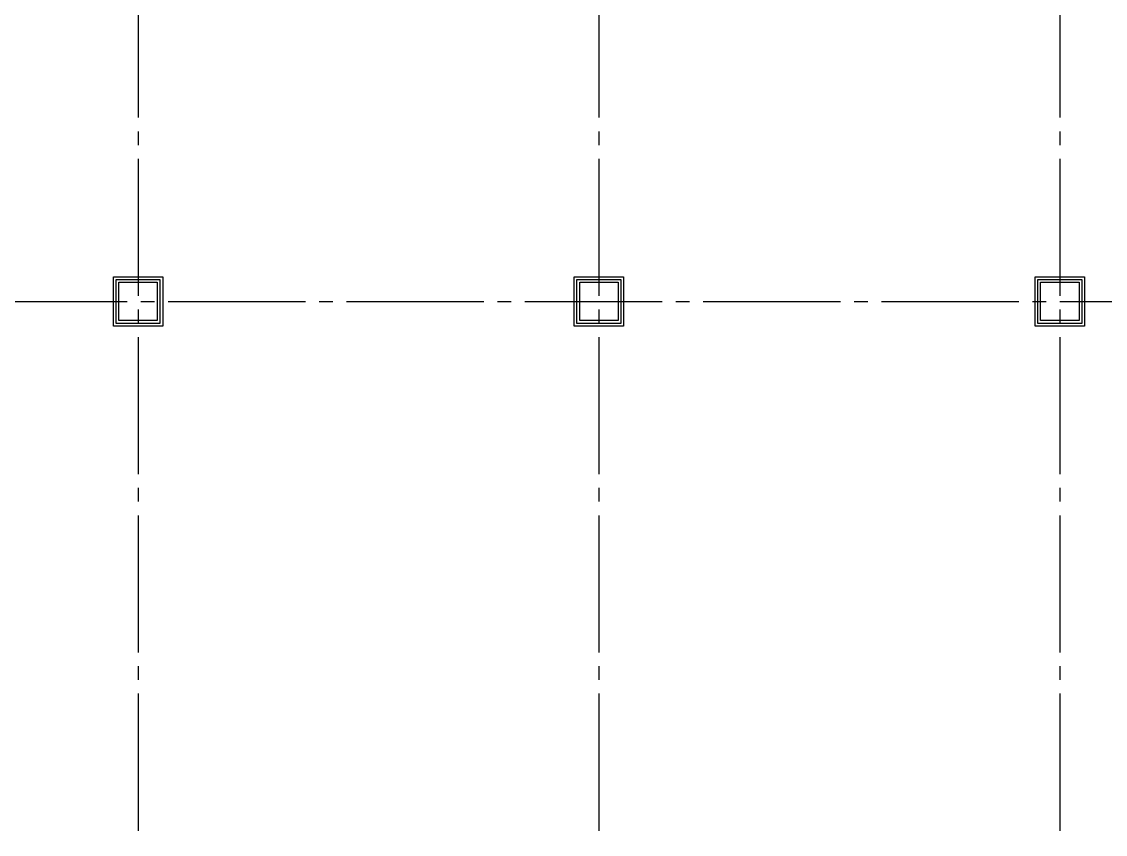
# Model space of a CAD drawing. Header units: millimetres. Extents: x -960 to 41501, y -1010 to 11880.
# Drawn here: x 20788 to 22763, y 3528 to 5010 of the extents above; entities that cross this region are included whole.
import ezdxf
from ezdxf.enums import TextEntityAlignment as Align

# ---------------------------------------------------------------- set-up
doc = ezdxf.new("R2010")
doc.units = ezdxf.units.MM
doc.header["$LTSCALE"] = 100
doc.linetypes.add('X-S-FAB-L10$0$COL-CEN-LIN', pattern=[3.25, 2.5, -0.25, 0.25, -0.25])
for name, color, linetype in [('0-xref', 7, 'Continuous'), ('188K-SM-03-F10-ARCH-PA-Y2257103$0$K-P1S-4.2-單抗', 3, 'Continuous'), ('X-S-FAB-L10$0$0-DIM-TXT', 8, 'Continuous'), ('X-S-FAB-L10$0$BLOCK', 8, 'Continuous'), ('X-S-FAB-L10$0$CCL', 8, 'X-S-FAB-L10$0$COL-CEN-LIN'), ('X-S-FAB-L10$0$COL-S', 8, 'Continuous')]:
    doc.layers.add(name, color=color, linetype=linetype)
doc.styles.add('X-S-FAB-L10$0$CHINA', font='simplex.shx', dxfattribs={"width": 0.75, "bigfont": 'chineset.shx'})
doc.styles.add('X-S-FAB-L10$0$Standard', font='', dxfattribs={"width": 0.8})
doc.styles.add('X-S-FAB-L10$0$TG_NOTE_TEXT', font='simplex.shx', dxfattribs={"width": 0.75, "bigfont": 'chineset.shx'})
doc.styles.get('X-S-FAB-L10$0$Standard').set_extended_font_data('Microsoft JhengHei')

# ---------------------------------------------------------------- blocks, each defined once
blk = doc.blocks.new('X-S-FAB-L10$0$FAB2-L05')
at = {"layer": 'X-S-FAB-L10$0$CCL'}
for p, q in [((-5160, 11005), (-5160, 0)), ((-4320, 11005), (-4320, 0)), ((-3480, 11005), (-3480, 0)), ((-26880, 5220), (1210, 5220))]:
    blk.add_line(p, q, dxfattribs=at)
at = {"layer": 'X-S-FAB-L10$0$COL-S'}
for points in [[(-5195, 5255), (-5125, 5255), (-5125, 5185), (-5195, 5185)], [(-4355, 5255), (-4285, 5255), (-4285, 5185), (-4355, 5185)], [(-3515, 5255), (-3445, 5255), (-3445, 5185), (-3515, 5185)]]:
    blk.add_lwpolyline(points, close=True, dxfattribs=at)
blk = doc.blocks.new('X-S-FAB-L10')
at = {"layer": 'X-S-FAB-L10$0$COL-S'}
for p, q in [((20965, 4535), (21035, 4535)), ((20965, 4465), (20965, 4535)), ((21035, 4535), (21035, 4465)), ((21805, 4535), (21875, 4535)), ((21805, 4465), (21805, 4535)), ((21875, 4535), (21875, 4465)), ((22645, 4535), (22715, 4535)), ((22645, 4465), (22645, 4535)), ((22715, 4535), (22715, 4465)), ((21035, 4465), (20965, 4465)), ((21875, 4465), (21805, 4465)), ((22715, 4465), (22645, 4465))]:
    blk.add_line(p, q, dxfattribs=at)
at = {"layer": 'X-S-FAB-L10$0$BLOCK'}
blk.add_blockref('X-S-FAB-L10$0$FAB2-L05', (26160, -720), dxfattribs=at)
at = {"style": 'X-S-FAB-L10$0$TG_NOTE_TEXT', "width": 0.5, "flags": 1}
for p in [(7463.3, 9020), (18268.3, 8649), (11197.8, 4800.2), (16485.8, 4800.2), (25420.3, 2635), (13360, 320, 0), (7463.3, -33.3)]:
    blk.add_attdef('WH', text='', height=20, dxfattribs=at).set_placement(p, align=Align.BOTTOM_LEFT)
at = {"width": 0.5}
for style, p in [('X-S-FAB-L10$0$TG_NOTE_TEXT', (7585, 9020)), ('X-S-FAB-L10$0$TG_NOTE_TEXT', (18390, 8649)), ('X-S-FAB-L10$0$TG_NOTE_TEXT', (11117.5, 4813.5)), ('X-S-FAB-L10$0$TG_NOTE_TEXT', (16607.5, 4813.5)), ('X-S-FAB-L10$0$TG_NOTE_TEXT', (25350, 2635)), ('X-S-FAB-L10$0$Standard', (13129.4, 325, 0)), ('X-S-FAB-L10$0$TG_NOTE_TEXT', (7585, -20))]:
    blk.add_attdef('DESC', text='', height=10, dxfattribs=dict(at, style=style)).set_placement(p, align=Align.BOTTOM_LEFT)
for tag, style, p in [('TYPE', 'X-S-FAB-L10$0$TG_NOTE_TEXT', (7619.3, 9020)), ('NO', 'X-S-FAB-L10$0$TG_NOTE_TEXT', (7650.1, 9020)), ('TYPE', 'X-S-FAB-L10$0$TG_NOTE_TEXT', (18424.2, 8649)), ('NO', 'X-S-FAB-L10$0$TG_NOTE_TEXT', (18455, 8649)), ('NO', 'X-S-FAB-L10$0$TG_NOTE_TEXT', (11088.6, 4813.5)), ('TYPE', 'X-S-FAB-L10$0$TG_NOTE_TEXT', (11151.8, 4813.5)), ('TYPE', 'X-S-FAB-L10$0$TG_NOTE_TEXT', (16641.8, 4813.5)), ('NO', 'X-S-FAB-L10$0$TG_NOTE_TEXT', (16672.6, 4813.5)), ('NO', 'X-S-FAB-L10$0$TG_NOTE_TEXT', (25313, 2635)), ('TYPE', 'X-S-FAB-L10$0$TG_NOTE_TEXT', (25350, 2635)), ('NO', 'X-S-FAB-L10$0$Standard', (13100, 320, 0)), ('TYPE', 'X-S-FAB-L10$0$Standard', (13129.4, 320, 0)), ('TYPE', 'X-S-FAB-L10$0$TG_NOTE_TEXT', (7619.3, -20)), ('NO', 'X-S-FAB-L10$0$TG_NOTE_TEXT', (7650.1, -20))]:
    blk.add_attdef(tag, text='', height=10, dxfattribs=dict(at, style=style)).set_placement(p, align=Align.BOTTOM_RIGHT)
at = {"style": 'X-S-FAB-L10$0$TG_NOTE_TEXT', "width": 0.5, "flags": 1}
for rotation, p in [(180, (43, 7480)), (180, (943, 7480)), (90, (24310, 3717.8)), (270, (17080, 1711.7))]:
    blk.add_attdef('WH', text='', height=20, rotation=rotation, dxfattribs=at).set_placement(p, align=Align.BOTTOM_LEFT)
at = {"width": 0.5}
for rotation, style, p in [(180, 'X-S-FAB-L10$0$Standard', (317.6, 7480)), (180, 'X-S-FAB-L10$0$Standard', (1217.6, 7480)), (90, 'X-S-FAB-L10$0$TG_NOTE_TEXT', (24310, 3647.5)), (270, 'X-S-FAB-L10$0$TG_NOTE_TEXT', (17080, 1605))]:
    blk.add_attdef('DESC', text='', height=10, rotation=rotation, dxfattribs=dict(at, style=style)).set_placement(p, align=Align.BOTTOM_LEFT)
for tag, rotation, style, p in [('TYPE', 180, 'X-S-FAB-L10$0$Standard', (317.6, 7480)), ('NO', 180, 'X-S-FAB-L10$0$Standard', (347, 7480)), ('TYPE', 180, 'X-S-FAB-L10$0$Standard', (1217.6, 7480)), ('NO', 180, 'X-S-FAB-L10$0$Standard', (1247, 7480)), ('TYPE', 90, 'X-S-FAB-L10$0$TG_NOTE_TEXT', (24310, 3647.5)), ('NO', 90, 'X-S-FAB-L10$0$TG_NOTE_TEXT', (24310, 3610.5)), ('TYPE', 270, 'X-S-FAB-L10$0$TG_NOTE_TEXT', (17080, 1605)), ('NO', 270, 'X-S-FAB-L10$0$TG_NOTE_TEXT', (17080, 1573))]:
    blk.add_attdef(tag, text='', height=10, rotation=rotation, dxfattribs=dict(at, style=style)).set_placement(p, align=Align.BOTTOM_RIGHT)
at = {"layer": 'X-S-FAB-L10$0$0-DIM-TXT', "style": 'X-S-FAB-L10$0$CHINA', "width": 0.75}
for p in [(667.4, 7855.1, -2689.4), (22627.4, 6728.8), (25644.7, 6728.8), (24778.8, 5569.1), (1118.3, 4980), (417.8, 4594.6), (23874.8, 4355), (22927.4, 4330.1), (23749.9, 3901.4), (417.8, 3765.2), (1118.3, 3730), (417.8, 3115.8), (536.9, 2227.8), (16909, 1782.7), (888.4, 880.5), (16977.4, 750), (18878.8, 750), (25641.2, 553.2), (21364, 526.9)]:
    blk.add_attdef('HIG', text='', height=80, dxfattribs=at).set_placement(p, align=Align.MIDDLE_LEFT)
blk = doc.blocks.new('188K-SM-03-F10-ARCH-PA-Y2257103')
at = {"layer": '188K-SM-03-F10-ARCH-PA-Y2257103$0$K-P1S-4.2-單抗'}
for points in [[(20955, 4545), (21045, 4545), (21045, 4455), (20955, 4455)], [(21795, 4545), (21885, 4545), (21885, 4455), (21795, 4455)], [(22635, 4545), (22725, 4545), (22725, 4455), (22635, 4455)], [(20960, 4540), (21040, 4540), (21040, 4460), (20960, 4460)], [(21800, 4540), (21880, 4540), (21880, 4460), (21800, 4460)], [(22640, 4540), (22720, 4540), (22720, 4460), (22640, 4460)]]:
    blk.add_lwpolyline(points, close=True, dxfattribs=at)

msp = doc.modelspace()

# ---------------------------------------------------------------- block references
msp.add_blockref('188K-SM-03-F10-ARCH-PA-Y2257103', (0, 0))
at = {"layer": '0-xref'}
msp.add_blockref('X-S-FAB-L10', (0, 0), dxfattribs=at)

doc.saveas('drawing.dxf')
